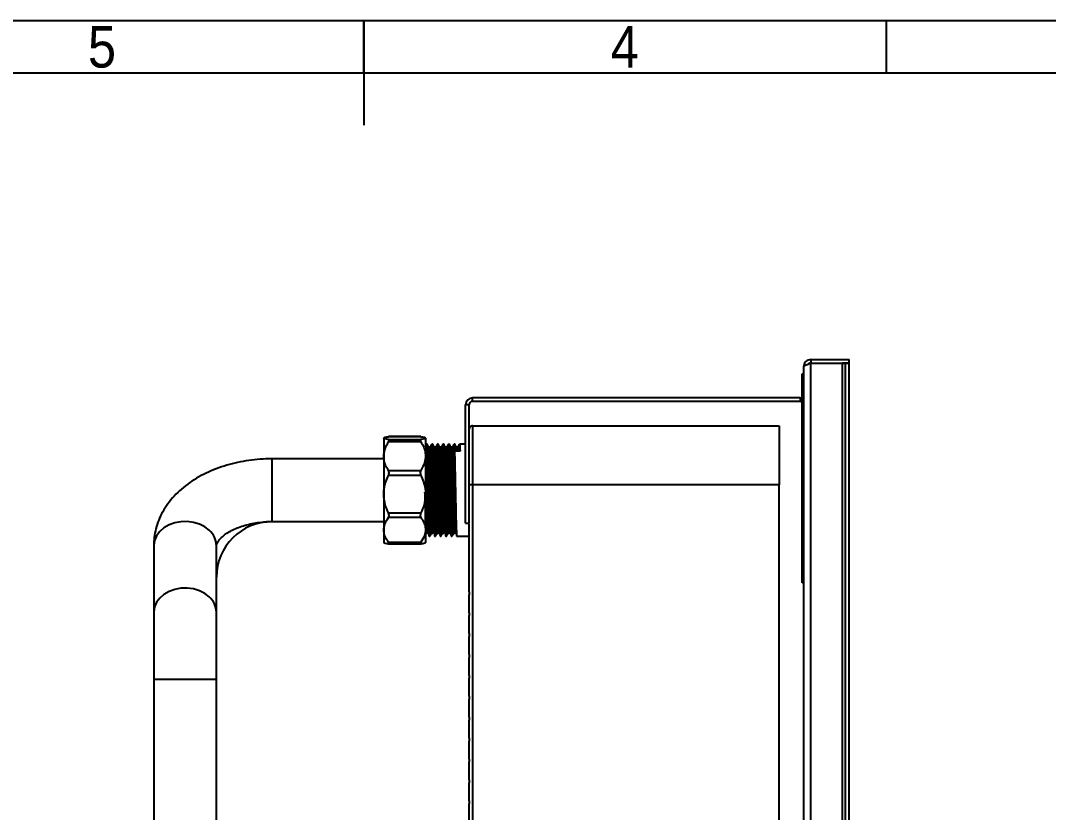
# Model space of a CAD drawing. Extents: x 75 to 2075, y 25 to 1460.
# Drawn here: x 910.8 to 1402.4, y 1081.2 to 1460 of the extents above; entities that cross this region are included whole.
import ezdxf

# ---------------------------------------------------------------- set-up
doc = ezdxf.new("R2010")
doc.units = 0
doc.header["$LTSCALE"] = 5
doc.linetypes.add('SLD-KATı', pattern=[0])
doc.layers.get('0').update_dxf_attribs({"linetype": 'CONTINUOUS'})
doc.styles.add('SLDTEXTSTYLE1', font='GOTHIC.TTF', dxfattribs={"width": 0.913})

msp = doc.modelspace()

# ---------------------------------------------------------------- linework, layer by layer
at = {"color": 7, "linetype": 'SLD-KATı'}
for p, q in [((75, 1460), (2075, 1460)), ((1075, 1460), (1075, 1410)), ((1075, 1435), (1075, 1460)), ((1325, 1435), (1325, 1460)), ((100, 1435), (2050, 1435)), ((1288.705, 1297.813), (1288.705, 1296.146)), ((1288.705, 1297.813), (1307.039, 1297.813)), ((1307.039, 1296.146), (1307.039, 1297.813)), ((1285.372, 567.813), (1285.372, 1294.479)), ((1288.705, 1296.146), (1307.039, 1296.146)), ((1288.705, 566.264), (1288.705, 1296.028)), ((1288.705, 1296.028), (1303.705, 1296.028)), ((1305.372, 1296.028), (1303.705, 1296.028)), ((1303.705, 1296.028), (1303.705, 566.264)), ((1307.039, 1296.028), (1305.372, 1296.028)), ((1305.372, 566.264), (1305.372, 1296.028)), ((1307.039, 566.264), (1307.039, 1296.028)), ((1284.705, 1290.934), (1285.372, 1290.934)), ((1284.705, 1286.934), (1284.705, 1290.934)), ((1285.372, 1286.934), (1284.705, 1286.934)), ((1284.705, 1194.934), (1284.705, 1286.934)), ((1127.039, 1277.813), (1127.039, 1279.479)), ((1283.705, 1279.479), (1127.039, 1279.479)), ((1283.705, 1279.479), (1283.705, 1277.813)), ((1284.705, 1279.461), (1284.672, 1279.461)), ((1284.705, 1279.454), (1284.672, 1279.454)), ((1284.705, 1279.38), (1284.672, 1279.38)), ((1284.705, 1279.373), (1284.672, 1279.373)), ((1284.705, 1278.3), (1284.672, 1278.3)), ((1284.705, 1278.287), (1284.672, 1278.287)), ((1284.705, 1278.286), (1284.672, 1278.286)), ((1284.705, 1278.231), (1284.672, 1278.231)), ((1125.372, 1276.146), (1123.705, 1276.146)), ((1123.705, 1219.479), (1123.705, 1276.146)), ((1125.372, 1219.479), (1125.372, 1276.146)), ((1283.705, 1277.813), (1127.039, 1277.813)), ((1284.672, 1272.694), (1284.705, 1272.694)), ((1284.672, 1272.59), (1284.705, 1272.59)), ((1284.672, 1272.575), (1284.705, 1272.575)), ((1284.672, 1271.62), (1284.705, 1271.62)), ((1284.672, 1271.565), (1284.705, 1271.565)), ((1284.672, 1271.541), (1284.705, 1271.541)), ((1127.039, 1266.146), (1273.705, 1266.146)), ((1273.705, 1266.146), (1273.705, 1237.813)), ((1084.643, 1260.386), (1084.539, 1260.313)), ((1084.539, 1260.24), (1084.539, 1251.592)), ((1102.307, 1260.924), (1086.77, 1260.924)), ((1086.77, 1260.924), (1086.86, 1260.916)), ((1086.77, 1259.556), (1102.307, 1259.556)), ((1102.204, 1260.934), (1086.86, 1260.934)), ((1102.204, 1260.927), (1102.307, 1260.924)), ((1104.539, 1260.24), (1104.539, 1251.592)), ((1102.307, 1258.403), (1086.77, 1258.403)), ((1104.901, 1257.34), (1104.539, 1256.712)), ((1105.241, 1257.346), (1104.911, 1257.346)), ((1106.73, 1255.914), (1106.075, 1255.914)), ((1107.887, 1257.346), (1107.557, 1257.346)), ((1109.376, 1255.914), (1108.721, 1255.914)), ((1110.533, 1257.346), (1110.203, 1257.346)), ((1112.022, 1255.914), (1111.367, 1255.914)), ((1113.179, 1257.346), (1112.849, 1257.346)), ((1114.667, 1255.914), (1114.013, 1255.914)), ((1115.825, 1257.346), (1115.495, 1257.346)), ((1117.313, 1255.914), (1116.659, 1255.914)), ((1118.47, 1257.346), (1118.141, 1257.346)), ((1121.022, 1254.021), (1118.707, 1254.021)), ((1119.959, 1255.914), (1119.304, 1255.914)), ((1123.705, 1257.346), (1120.786, 1257.346)), ((1084.539, 1250.313), (1031.205, 1250.313)), ((1084.539, 1251.592), (1084.539, 1233.408)), ((1104.539, 1251.592), (1104.539, 1233.408)), ((1086.77, 1244.781), (1102.307, 1244.781)), ((1102.307, 1242.356), (1086.77, 1242.356)), ((1273.705, 1237.813), (1127.039, 1237.813)), ((1273.705, 769.479), (1273.705, 1237.813)), ((1084.539, 1233.408), (1084.539, 1216.34)), ((1104.539, 1233.408), (1104.539, 1216.34)), ((1086.77, 1224.459), (1102.307, 1224.459)), ((1031.205, 1220.313), (1084.539, 1220.313)), ((1102.307, 1222.184), (1086.77, 1222.184)), ((1123.705, 1219.479), (1125.372, 1219.479)), ((1125.372, 1186.714), (1125.372, 1219.188)), ((1084.539, 1216.34), (1084.539, 1210.319)), ((1104.539, 1216.34), (1104.539, 1210.319)), ((1104.539, 1214.341), (1104.759, 1214.723)), ((1104.786, 1214.814), (1105.448, 1214.814)), ((1107.432, 1214.814), (1108.094, 1214.814)), ((1110.078, 1214.814), (1110.739, 1214.814)), ((1112.724, 1214.814), (1113.385, 1214.814)), ((1115.37, 1214.814), (1116.031, 1214.814)), ((1118.015, 1214.814), (1118.677, 1214.814)), ((1084.539, 1210.313), (1084.643, 1210.24)), ((1086.77, 1210.496), (1102.307, 1210.496)), ((1086.86, 1209.692), (1102.204, 1209.692)), ((1104.434, 1210.24), (1104.539, 1210.313)), ((1106.234, 1213.279), (1106.565, 1213.279)), ((1108.88, 1213.279), (1109.211, 1213.279)), ((1111.526, 1213.279), (1111.857, 1213.279)), ((1114.171, 1213.279), (1114.502, 1213.279)), ((1116.817, 1213.279), (1117.148, 1213.279)), ((1119.463, 1213.279), (1125.372, 1213.279)), ((974.539, 1208.787), (974.539, 1176.957)), ((1004.539, 1176.957), (1004.539, 1208.787)), ((1284.672, 1200.834), (1284.705, 1200.834)), ((1284.672, 1196.201), (1284.705, 1196.201)), ((1284.672, 1196.167), (1284.705, 1196.167)), ((1284.705, 1194.934), (1285.372, 1194.934)), ((1284.705, 1190.934), (1284.705, 1194.934)), ((1285.372, 1190.934), (1284.705, 1190.934)), ((1125.372, 1186.714), (1125.372, 1185.34)), ((1125.372, 1176.714), (1125.372, 1185.34)), ((974.539, 1176.957), (974.539, 1144.824)), ((1004.539, 1144.824), (1004.539, 1176.957)), ((1125.372, 1176.714), (1125.372, 1175.34)), ((1125.372, 1166.714), (1125.372, 1175.34)), ((1125.372, 1166.714), (1125.372, 1165.34)), ((1125.372, 1156.714), (1125.372, 1165.34)), ((1125.372, 1156.714), (1125.372, 1155.34)), ((1125.372, 1146.714), (1125.372, 1155.34)), ((1125.372, 1146.714), (1125.372, 1145.34)), ((974.539, 1144.824), (974.539, 1065.563)), ((1004.539, 1065.563), (1004.539, 1144.824)), ((1125.372, 1136.714), (1125.372, 1145.34)), ((1125.372, 1136.714), (1125.372, 1135.34)), ((1125.372, 1126.714), (1125.372, 1135.34)), ((1125.372, 1126.714), (1125.372, 1125.34)), ((1125.372, 1116.714), (1125.372, 1125.34)), ((1125.372, 1116.714), (1125.372, 1115.34)), ((1125.372, 1106.714), (1125.372, 1115.34)), ((1125.372, 1106.714), (1125.372, 1105.34)), ((1125.372, 1096.714), (1125.372, 1105.34)), ((1125.372, 1096.714), (1125.372, 1095.34)), ((1125.372, 1086.714), (1125.372, 1095.34)), ((1125.372, 1086.714), (1125.372, 1085.34)), ((1125.372, 1076.714), (1125.372, 1085.34))]:
    msp.add_line(p, q, dxfattribs=at)
at = {"color": 8, "linetype": 'SLD-KATı'}
for p, q in [((1031.205, 1235.313), (1031.205, 1250.313)), ((1031.205, 1220.313), (1031.205, 1235.313)), ((1127.039, 1237.813), (1127.039, 964.452)), ((1001.106, 1144.824), (974.539, 1144.824)), ((1004.539, 1144.824), (1001.106, 1144.824))]:
    msp.add_line(p, q, dxfattribs=at)
at = {"color": 7, "linetype": 'SLD-KATı', "flags": 128}
msp.add_lwpolyline([(1283.705, 1277.813), (1284.356, 1277.877), (1284.739, 1277.977)], dxfattribs=at)
at = {"color": 8, "linetype": 'SLD-KATı', "flags": 128}
for points in [[(1001.106, 1216.152), (998.947, 1217.797), (996.403, 1219.073), (993.578, 1219.928), (990.587, 1220.327), (987.554, 1220.253), (984.601, 1219.711), (981.851, 1218.721), (979.416, 1217.324), (977.395, 1215.578), (975.871, 1213.553), (974.907, 1211.334), (974.541, 1209.011), (974.539, 1208.787)], [(1001.106, 1184.321), (998.947, 1185.966), (996.403, 1187.242), (993.578, 1188.097), (990.587, 1188.496), (987.554, 1188.423), (984.601, 1187.88), (981.851, 1186.89), (979.416, 1185.493), (977.395, 1183.747), (975.871, 1181.723), (974.907, 1179.504), (974.541, 1177.18), (974.539, 1176.957)]]:
    msp.add_lwpolyline(points, dxfattribs=at)
at = {"color": 7, "linetype": 'SLD-KATı'}
for centre, radius, start, end in [((1127.039, 1276.146), 3.333, 90, 180), ((1283.705, 1281.146), 1.667, 270, 306.8699), ((1127.039, 1276.146), 1.667, 90, 180), ((1031.205, 1193.646), 26.667, 90, 180)]:
    msp.add_arc(centre, radius, start, end, dxfattribs=at)
at = {"color": 8, "linetype": 'SLD-KATı'}
for centre, start, end in [((994.51, 1208.595), 1.09626, 48.88119), ((994.51, 1176.765), 1.09611, 48.88104)]:
    msp.add_arc(centre, 10.03, start, end, dxfattribs=at)
at = {"color": 7, "linetype": 'SLD-KATı'}
for points, knots in [([(1288.705, 1297.813), (1288.314, 1297.773), (1287.533, 1297.692), (1286.502, 1297.069), (1285.747, 1296.158), (1285.409, 1295.231), (1285.381, 1294.661), (1285.372, 1294.479)], [0, 0, 0, 0, 0.22391818, 0.44786678, 0.67181949, 0.89577144, 1, 1, 1, 1]), ([(1285.372, 1294.479), (1285.412, 1294.595), (1285.492, 1294.826), (1286.116, 1295.173), (1287.027, 1295.52), (1287.954, 1295.806), (1288.524, 1295.975), (1288.705, 1296.028)], [0, 0, 0, 0, 0.2239167, 0.44786807, 0.67181665, 0.89576738, 1, 1, 1, 1]), ([(1288.705, 1296.146), (1288.456, 1296.12), (1288.033, 1296.076), (1287.717, 1295.799), (1287.587, 1295.686)], [0, 0, 0, 0, 0.59009289, 1, 1, 1, 1]), ([(1127.039, 1266.146), (1126.829, 1266.124), (1126.506, 1266.09), (1126.118, 1265.882), (1125.851, 1265.667), (1125.636, 1265.4), (1125.428, 1265.012), (1125.394, 1264.689), (1125.372, 1264.479)], [0, 0, 0, 0, 0.2394565, 0.3683634, 0.4999978, 0.6316478, 0.7605481, 1, 1, 1, 1]), ([(1127.039, 1266.146), (1127.039, 1266.041), (1127.039, 1265.83), (1127.039, 1264.145), (1127.039, 1261.526), (1127.039, 1257.976), (1127.039, 1253.656), (1127.039, 1248.725), (1127.039, 1243.376), (1127.039, 1239.667), (1127.039, 1237.813)], [0, 0, 0, 0, 0.125, 0.2499997, 0.3749996, 0.4999999, 0.6249995, 0.7499994, 0.8749995, 1, 1, 1, 1]), ([(1084.539, 1260.24), (1084.679, 1260.371), (1084.934, 1260.609), (1086.201, 1260.826), (1086.77, 1260.924)], [0, 0, 0, 0, 0.5510091, 1, 1, 1, 1]), ([(1086.77, 1259.556), (1086.673, 1259.572), (1086.092, 1259.665), (1085.208, 1259.845), (1084.611, 1260.061), (1084.557, 1260.195), (1084.539, 1260.24)], [0, 0, 0, 0, 0.073265, 0.4365433, 0.8088708, 1, 1, 1, 1]), ([(1086.77, 1258.403), (1086.868, 1258.573), (1087.064, 1258.914), (1087.117, 1259.298), (1086.992, 1259.499), (1086.833, 1259.54), (1086.77, 1259.556)], [0, 0, 0, 0, 0.2806896, 0.5628304, 0.8257508, 1, 1, 1, 1]), ([(1102.307, 1259.556), (1102.209, 1259.525), (1102.014, 1259.461), (1101.96, 1259.154), (1102.085, 1258.775), (1102.244, 1258.509), (1102.307, 1258.403)], [0, 0, 0, 0, 0.28069849, 0.56283207, 0.82575893, 1, 1, 1, 1]), ([(1102.307, 1260.924), (1102.876, 1260.826), (1104.143, 1260.609), (1104.398, 1260.371), (1104.539, 1260.24)], [0, 0, 0, 0, 0.4489907, 1, 1, 1, 1]), ([(1104.539, 1260.24), (1104.52, 1260.195), (1104.468, 1260.064), (1103.878, 1259.847), (1102.998, 1259.667), (1102.404, 1259.572), (1102.307, 1259.556)], [0, 0, 0, 0, 0.1911275, 0.553705, 0.9267357, 1, 1, 1, 1]), ([(1084.539, 1251.592), (1084.63, 1252.644), (1084.836, 1255.011), (1086.079, 1257.192), (1086.77, 1258.403)], [0, 0, 0, 0, 0.4446447, 1, 1, 1, 1]), ([(1102.307, 1258.403), (1102.784, 1257.577), (1103.75, 1255.902), (1104.441, 1253.579), (1104.513, 1252.123), (1104.539, 1251.592)], [0, 0, 0, 0, 0.382409, 0.77465028, 1, 1, 1, 1]), ([(1104.911, 1257.203), (1104.94, 1257.162), (1105.008, 1257.068), (1105.121, 1254.928), (1105.237, 1251.299), (1105.351, 1246.393), (1105.474, 1240.653), (1105.587, 1234.491), (1105.703, 1228.392), (1105.826, 1222.838), (1105.937, 1218.217), (1106.056, 1214.991), (1106.158, 1213.336), (1106.215, 1213.449), (1106.234, 1213.486)], [0, 0, 0, 0, 0.068306, 0.1578519, 0.2461326, 0.3341424, 0.4237167, 0.511504, 0.6000297, 0.6895213, 0.7769998, 0.8659479, 0.9552469, 1, 1, 1, 1]), ([(1105.241, 1257.215), (1105.249, 1257.256), (1105.294, 1257.508), (1105.381, 1256.312), (1105.503, 1253.608), (1105.614, 1249.35), (1105.734, 1244.056), (1105.854, 1238.075), (1105.965, 1231.883), (1106.086, 1225.954), (1106.205, 1220.758), (1106.316, 1216.639), (1106.439, 1214.103), (1106.524, 1213.043), (1106.57, 1213.371), (1106.578, 1213.427)], [0, 0, 0, 0, 0.0170194, 0.1048264, 0.1933632, 0.2799007, 0.3680871, 0.4563928, 0.5428918, 0.6313518, 0.7193189, 0.8059759, 0.8946003, 0.9821253, 1, 1, 1, 1]), ([(1106.082, 1255.902), (1105.943, 1256.143), (1105.665, 1256.623), (1105.388, 1257.104), (1105.249, 1257.345)], [0, 0, 0, 0, 0.4999983, 1, 1, 1, 1]), ([(1106.083, 1255.764), (1106.111, 1255.682), (1106.179, 1255.492), (1106.292, 1253.345), (1106.406, 1249.815), (1106.522, 1245.124), (1106.644, 1239.693), (1106.756, 1233.916), (1106.874, 1228.247), (1106.996, 1223.132), (1107.107, 1218.93), (1107.227, 1216.062), (1107.328, 1214.654), (1107.386, 1214.85), (1107.406, 1214.917)], [0, 0, 0, 0, 0.06742841, 0.15698015, 0.24491618, 0.33322453, 0.42273719, 0.51028849, 0.59906031, 0.68842315, 0.77578517, 0.8649145, 0.95401809, 1, 1, 1, 1]), ([(1107.547, 1257.34), (1107.409, 1257.101), (1107.135, 1256.626), (1106.86, 1256.15), (1106.724, 1255.914)], [0, 0, 0, 0, 0.5025508, 1, 1, 1, 1]), ([(1106.73, 1255.837), (1106.764, 1255.749), (1106.835, 1255.56), (1106.954, 1253.352), (1107.067, 1249.813), (1107.183, 1245.124), (1107.306, 1239.693), (1107.417, 1233.916), (1107.536, 1228.247), (1107.658, 1223.131), (1107.768, 1218.934), (1107.889, 1216.045), (1107.999, 1214.581), (1108.066, 1214.841), (1108.094, 1214.953)], [0, 0, 0, 0, 0.0756788, 0.1624856, 0.2477259, 0.3333272, 0.4200959, 0.5049633, 0.5910138, 0.6776364, 0.7623209, 0.848718, 0.9350901, 1, 1, 1, 1]), ([(1107.557, 1257.203), (1107.586, 1257.162), (1107.654, 1257.068), (1107.767, 1254.928), (1107.883, 1251.299), (1107.997, 1246.393), (1108.12, 1240.653), (1108.232, 1234.491), (1108.349, 1228.392), (1108.472, 1222.838), (1108.583, 1218.217), (1108.702, 1214.991), (1108.804, 1213.336), (1108.861, 1213.449), (1108.88, 1213.486)], [0, 0, 0, 0, 0.068306, 0.1578519, 0.2461326, 0.3341424, 0.4237167, 0.511504, 0.6000297, 0.6895213, 0.7769998, 0.8659479, 0.9552469, 1, 1, 1, 1]), ([(1107.887, 1257.215), (1107.895, 1257.256), (1107.94, 1257.508), (1108.027, 1256.312), (1108.149, 1253.608), (1108.259, 1249.35), (1108.379, 1244.056), (1108.5, 1238.075), (1108.61, 1231.883), (1108.732, 1225.954), (1108.851, 1220.758), (1108.962, 1216.639), (1109.085, 1214.102), (1109.17, 1213.042), (1109.217, 1213.374), (1109.225, 1213.432)], [0, 0, 0, 0, 0.0170087, 0.1047603, 0.1932413, 0.2797243, 0.3678551, 0.456105, 0.5425496, 0.6309538, 0.7188654, 0.8054678, 0.8940363, 0.9815062, 1, 1, 1, 1]), ([(1108.728, 1255.902), (1108.589, 1256.142), (1108.312, 1256.623), (1108.034, 1257.103), (1107.895, 1257.344)], [0, 0, 0, 0, 0.500012, 1, 1, 1, 1]), ([(1108.728, 1255.787), (1108.735, 1255.812), (1108.78, 1255.974), (1108.867, 1254.73), (1108.988, 1252.049), (1109.099, 1247.942), (1109.22, 1242.905), (1109.339, 1237.269), (1109.45, 1231.485), (1109.572, 1225.996), (1109.689, 1221.235), (1109.802, 1217.51), (1109.925, 1215.319), (1110.005, 1214.442), (1110.048, 1214.768), (1110.052, 1214.801)], [0, 0, 0, 0, 0.0156504, 0.104587, 0.1938851, 0.2812463, 0.3705012, 0.4594998, 0.5469428, 0.6364064, 0.724999, 0.8127208, 0.9022843, 0.9903685, 1, 1, 1, 1]), ([(1110.193, 1257.34), (1110.055, 1257.101), (1109.78, 1256.626), (1109.506, 1256.15), (1109.369, 1255.914)], [0, 0, 0, 0, 0.5025508, 1, 1, 1, 1]), ([(1109.375, 1255.749), (1109.387, 1255.796), (1109.436, 1255.999), (1109.528, 1254.747), (1109.65, 1252.045), (1109.76, 1247.943), (1109.881, 1242.905), (1110.001, 1237.269), (1110.111, 1231.485), (1110.234, 1225.996), (1110.351, 1221.232), (1110.463, 1217.519), (1110.586, 1215.286), (1110.675, 1214.435), (1110.727, 1214.877), (1110.74, 1214.99)], [0, 0, 0, 0, 0.0259449, 0.1121551, 0.1987159, 0.2833991, 0.369918, 0.4561878, 0.5409503, 0.6276722, 0.713549, 0.7985816, 0.8853997, 0.9707835, 1, 1, 1, 1]), ([(1110.203, 1257.203), (1110.232, 1257.162), (1110.299, 1257.068), (1110.413, 1254.928), (1110.529, 1251.299), (1110.643, 1246.393), (1110.766, 1240.653), (1110.878, 1234.491), (1110.995, 1228.392), (1111.118, 1222.838), (1111.228, 1218.217), (1111.348, 1214.991), (1111.45, 1213.336), (1111.507, 1213.449), (1111.526, 1213.486)], [0, 0, 0, 0, 0.068306, 0.1578519, 0.2461326, 0.3341424, 0.4237167, 0.511504, 0.6000297, 0.6895213, 0.7769998, 0.8659479, 0.9552469, 1, 1, 1, 1]), ([(1110.533, 1257.215), (1110.54, 1257.256), (1110.586, 1257.508), (1110.672, 1256.312), (1110.795, 1253.608), (1110.905, 1249.35), (1111.025, 1244.056), (1111.146, 1238.075), (1111.256, 1231.883), (1111.378, 1225.954), (1111.497, 1220.758), (1111.608, 1216.639), (1111.731, 1214.102), (1111.816, 1213.043), (1111.862, 1213.372), (1111.87, 1213.428)], [0, 0, 0, 0, 0.0170178, 0.1048166, 0.1933452, 0.2798746, 0.3680527, 0.4563501, 0.5428411, 0.6312928, 0.7192517, 0.8059006, 0.8945167, 0.9820336, 1, 1, 1, 1]), ([(1111.375, 1255.9), (1111.236, 1256.141), (1110.958, 1256.621), (1110.681, 1257.102), (1110.542, 1257.342)], [0, 0, 0, 0, 0.499988, 1, 1, 1, 1]), ([(1111.375, 1255.714), (1111.398, 1255.692), (1111.458, 1255.632), (1111.565, 1253.772), (1111.681, 1250.457), (1111.794, 1245.914), (1111.917, 1240.578), (1112.031, 1234.825), (1112.147, 1229.109), (1112.269, 1223.882), (1112.381, 1219.514), (1112.499, 1216.415), (1112.608, 1214.752), (1112.672, 1214.851), (1112.697, 1214.891)], [0, 0, 0, 0, 0.0524894, 0.1420634, 0.2305368, 0.3184712, 0.4081037, 0.4960622, 0.5845092, 0.6740896, 0.7616855, 0.8505839, 0.9400009, 1, 1, 1, 1]), ([(1112.839, 1257.34), (1112.701, 1257.101), (1112.426, 1256.626), (1112.152, 1256.15), (1112.015, 1255.914)], [0, 0, 0, 0, 0.5025518, 1, 1, 1, 1]), ([(1112.022, 1255.762), (1112.049, 1255.742), (1112.114, 1255.695), (1112.226, 1253.781), (1112.342, 1250.455), (1112.456, 1245.915), (1112.579, 1240.578), (1112.692, 1234.825), (1112.808, 1229.11), (1112.931, 1223.881), (1113.042, 1219.517), (1113.161, 1216.401), (1113.279, 1214.658), (1113.351, 1214.8), (1113.385, 1214.868)], [0, 0, 0, 0, 0.0621581, 0.1489112, 0.2345984, 0.3197633, 0.406573, 0.4917613, 0.5774227, 0.6641812, 0.7490189, 0.8351175, 0.9217183, 1, 1, 1, 1]), ([(1112.849, 1257.203), (1112.878, 1257.162), (1112.945, 1257.068), (1113.059, 1254.928), (1113.174, 1251.299), (1113.288, 1246.393), (1113.411, 1240.653), (1113.524, 1234.491), (1113.641, 1228.392), (1113.763, 1222.838), (1113.874, 1218.217), (1113.994, 1214.991), (1114.095, 1213.336), (1114.152, 1213.449), (1114.171, 1213.486)], [0, 0, 0, 0, 0.068306, 0.1578519, 0.2461326, 0.3341424, 0.4237167, 0.511504, 0.6000297, 0.6895213, 0.7769998, 0.8659479, 0.9552469, 1, 1, 1, 1]), ([(1113.179, 1257.215), (1113.186, 1257.256), (1113.232, 1257.508), (1113.318, 1256.312), (1113.44, 1253.608), (1113.551, 1249.35), (1113.671, 1244.056), (1113.792, 1238.075), (1113.902, 1231.883), (1114.024, 1225.954), (1114.142, 1220.758), (1114.254, 1216.639), (1114.376, 1214.103), (1114.462, 1213.043), (1114.508, 1213.371), (1114.515, 1213.425)], [0, 0, 0, 0, 0.0170232, 0.1048497, 0.1934061, 0.2799628, 0.3681687, 0.4564939, 0.5430122, 0.6314917, 0.7194783, 0.8061546, 0.8947986, 0.982343, 1, 1, 1, 1]), ([(1114.019, 1255.903), (1113.88, 1256.143), (1113.603, 1256.624), (1113.325, 1257.104), (1113.186, 1257.345)], [0, 0, 0, 0, 0.4999853, 1, 1, 1, 1]), ([(1114.019, 1255.882), (1114.02, 1255.887), (1114.06, 1256.082), (1114.139, 1255.007), (1114.262, 1252.587), (1114.372, 1248.653), (1114.492, 1243.746), (1114.613, 1238.174), (1114.723, 1232.384), (1114.845, 1226.818), (1114.964, 1221.918), (1115.075, 1218.01), (1115.197, 1215.559), (1115.285, 1214.513), (1115.333, 1214.811), (1115.343, 1214.871)], [0, 0, 0, 0, 0.0023711, 0.0909699, 0.1804732, 0.2679564, 0.3569671, 0.446267, 0.5336579, 0.6229738, 0.7119609, 0.7994568, 0.88897, 0.9775382, 1, 1, 1, 1]), ([(1115.485, 1257.34), (1115.347, 1257.101), (1115.072, 1256.626), (1114.798, 1256.15), (1114.661, 1255.914)], [0, 0, 0, 0, 0.5025499, 1, 1, 1, 1]), ([(1114.667, 1255.815), (1114.673, 1255.847), (1114.717, 1256.093), (1114.801, 1255.029), (1114.923, 1252.581), (1115.034, 1248.654), (1115.153, 1243.745), (1115.274, 1238.174), (1115.385, 1232.384), (1115.506, 1226.819), (1115.625, 1221.916), (1115.736, 1218.017), (1115.859, 1215.533), (1115.956, 1214.48), (1116.013, 1214.877), (1116.032, 1215.008)], [0, 0, 0, 0, 0.0126819, 0.098532, 0.1852582, 0.2700271, 0.356276, 0.4428045, 0.5274839, 0.6140293, 0.7002554, 0.7850366, 0.8717721, 0.9575922, 1, 1, 1, 1]), ([(1115.495, 1257.203), (1115.524, 1257.162), (1115.591, 1257.068), (1115.705, 1254.928), (1115.82, 1251.299), (1115.934, 1246.393), (1116.057, 1240.653), (1116.17, 1234.491), (1116.287, 1228.392), (1116.409, 1222.838), (1116.52, 1218.217), (1116.639, 1214.991), (1116.741, 1213.336), (1116.798, 1213.449), (1116.817, 1213.486)], [0, 0, 0, 0, 0.068306, 0.1578519, 0.2461326, 0.3341424, 0.4237167, 0.511504, 0.6000297, 0.6895213, 0.7769998, 0.8659479, 0.9552469, 1, 1, 1, 1]), ([(1115.825, 1257.215), (1115.832, 1257.256), (1115.878, 1257.508), (1115.964, 1256.312), (1116.086, 1253.608), (1116.197, 1249.35), (1116.317, 1244.056), (1116.438, 1238.075), (1116.548, 1231.883), (1116.67, 1225.954), (1116.788, 1220.758), (1116.9, 1216.639), (1117.022, 1214.103), (1117.108, 1213.043), (1117.154, 1213.372), (1117.162, 1213.428)], [0, 0, 0, 0, 0.0170185, 0.1048209, 0.193353, 0.2798859, 0.3680676, 0.4563686, 0.5428631, 0.6313184, 0.7192808, 0.8059333, 0.8945529, 0.9820733, 1, 1, 1, 1]), ([(1116.665, 1255.902), (1116.527, 1256.142), (1116.249, 1256.623), (1115.971, 1257.104), (1115.833, 1257.344)], [0, 0, 0, 0, 0.4999877, 1, 1, 1, 1]), ([(1116.666, 1255.71), (1116.683, 1255.725), (1116.737, 1255.771), (1116.837, 1254.163), (1116.956, 1251.073), (1117.067, 1246.685), (1117.19, 1241.452), (1117.306, 1235.733), (1117.419, 1229.982), (1117.542, 1224.652), (1117.655, 1220.126), (1117.772, 1216.806), (1117.888, 1214.862), (1117.957, 1214.837), (1117.989, 1214.826)], [0, 0, 0, 0, 0.0392639, 0.1286285, 0.2174339, 0.3049833, 0.3945031, 0.4828513, 0.5707754, 0.6603406, 0.7481805, 0.8366209, 0.9261205, 1, 1, 1, 1]), ([(1118.13, 1257.34), (1117.992, 1257.101), (1117.718, 1256.626), (1117.443, 1256.15), (1117.307, 1255.914)], [0, 0, 0, 0, 0.5025508, 1, 1, 1, 1]), ([(1117.313, 1255.725), (1117.335, 1255.749), (1117.394, 1255.818), (1117.499, 1254.174), (1117.617, 1251.07), (1117.728, 1246.686), (1117.851, 1241.452), (1117.967, 1235.732), (1118.081, 1229.983), (1118.204, 1224.648), (1118.317, 1220.141), (1118.433, 1216.75), (1118.556, 1214.966), (1118.632, 1214.381), (1118.674, 1214.837), (1118.677, 1214.871)], [0, 0, 0, 0, 0.04866088, 0.13528447, 0.2213658, 0.30622963, 0.39300349, 0.47864169, 0.56386807, 0.65068654, 0.73583199, 0.82155955, 0.90831378, 0.99313104, 1, 1, 1, 1]), ([(1118.141, 1257.203), (1118.17, 1257.162), (1118.237, 1257.068), (1118.351, 1254.928), (1118.466, 1251.299), (1118.58, 1246.393), (1118.703, 1240.653), (1118.816, 1234.491), (1118.933, 1228.392), (1119.055, 1222.838), (1119.166, 1218.217), (1119.285, 1214.991), (1119.387, 1213.336), (1119.444, 1213.449), (1119.463, 1213.486)], [0, 0, 0, 0, 0.068306, 0.1578519, 0.2461326, 0.3341424, 0.4237167, 0.511504, 0.6000297, 0.6895213, 0.7769998, 0.8659479, 0.9552469, 1, 1, 1, 1]), ([(1118.47, 1257.215), (1118.478, 1257.255), (1118.524, 1257.505), (1118.602, 1256.473), (1118.675, 1254.777), (1118.707, 1254.021)], [0, 0, 0, 0, 0.09702724, 0.59761256, 1, 1, 1, 1]), ([(1119.312, 1255.901), (1119.173, 1256.141), (1118.896, 1256.622), (1118.618, 1257.103), (1118.479, 1257.343)], [0, 0, 0, 0, 0.4999866, 1, 1, 1, 1]), ([(1119.312, 1255.811), (1119.345, 1255.728), (1119.397, 1255.598), (1119.451, 1254.438), (1119.47, 1254.021)], [0, 0, 0, 0, 0.6405497, 1, 1, 1, 1]), ([(1120.776, 1257.34), (1120.638, 1257.101), (1120.364, 1256.626), (1120.089, 1256.15), (1119.953, 1255.914)], [0, 0, 0, 0, 0.5025518, 1, 1, 1, 1]), ([(1119.959, 1255.911), (1119.997, 1255.823), (1120.053, 1255.692), (1120.112, 1254.434), (1120.132, 1254.021)], [0, 0, 0, 0, 0.6715349, 1, 1, 1, 1]), ([(1120.786, 1257.203), (1120.815, 1257.162), (1120.883, 1257.068), (1120.965, 1255.527), (1121.013, 1254.248), (1121.022, 1254.021)], [0, 0, 0, 0, 0.38532947, 0.89047832, 1, 1, 1, 1]), ([(1031.205, 1250.313), (1030.197, 1250.301), (1027.357, 1250.269), (1022.697, 1249.92), (1017.284, 1249.155), (1011.982, 1248.008), (1006.834, 1246.489), (1001.885, 1244.596), (997.182, 1242.333), (992.78, 1239.705), (988.737, 1236.727), (985.115, 1233.428), (981.97, 1229.847), (979.349, 1226.036), (977.281, 1222.052), (975.778, 1217.957), (974.865, 1213.893), (974.561, 1210.823), (974.543, 1209.158), (974.539, 1208.787)], [0, 0, 0, 0, 0.0353984, 0.0997179, 0.1641864, 0.2288673, 0.2938313, 0.3591247, 0.4247447, 0.4906093, 0.5564269, 0.6218298, 0.6863747, 0.7496564, 0.8114299, 0.8716664, 0.9305331, 0.9845546, 1, 1, 1, 1]), ([(1086.77, 1244.781), (1086.293, 1245.608), (1085.328, 1247.282), (1084.636, 1249.605), (1084.565, 1251.061), (1084.539, 1251.592)], [0, 0, 0, 0, 0.3824108, 0.7746541, 1, 1, 1, 1]), ([(1104.539, 1251.592), (1104.447, 1250.54), (1104.241, 1248.174), (1102.998, 1245.992), (1102.307, 1244.781)], [0, 0, 0, 0, 0.4446428, 1, 1, 1, 1]), ([(1086.77, 1242.356), (1086.868, 1242.593), (1087.064, 1243.066), (1087.117, 1243.805), (1086.992, 1244.385), (1086.833, 1244.668), (1086.77, 1244.781)], [0, 0, 0, 0, 0.2806871, 0.5628347, 0.8257457, 1, 1, 1, 1]), ([(1102.307, 1244.781), (1102.209, 1244.593), (1102.014, 1244.217), (1101.96, 1243.504), (1102.085, 1242.863), (1102.244, 1242.501), (1102.307, 1242.356)], [0, 0, 0, 0, 0.2807011, 0.5628318, 0.8257472, 1, 1, 1, 1]), ([(1104.539, 1244.919), (1104.562, 1243.946), (1104.625, 1241.305), (1104.726, 1236.34), (1104.838, 1230.599), (1104.961, 1225.191), (1105.076, 1220.578), (1105.191, 1217.053), (1105.314, 1215.081), (1105.395, 1214.4), (1105.441, 1214.86), (1105.448, 1214.933)], [0, 0, 0, 0, 0.0751134, 0.2040365, 0.3315532, 0.4618022, 0.5900015, 0.7181735, 0.8484254, 0.9759599, 1, 1, 1, 1]), ([(1084.539, 1233.408), (1084.557, 1234), (1084.61, 1235.716), (1085.199, 1238.547), (1086.079, 1240.902), (1086.673, 1242.151), (1086.77, 1242.356)], [0, 0, 0, 0, 0.191126, 0.5537024, 0.926737, 1, 1, 1, 1]), ([(1102.307, 1242.356), (1102.404, 1242.151), (1102.985, 1240.929), (1103.869, 1238.576), (1104.467, 1235.746), (1104.52, 1234), (1104.539, 1233.408)], [0, 0, 0, 0, 0.0732637, 0.436546, 0.8088722, 1, 1, 1, 1]), ([(1104.103, 1234.428), (1104.127, 1233.173), (1104.19, 1229.984), (1104.3, 1225.198), (1104.415, 1220.565), (1104.529, 1217.098), (1104.65, 1214.948), (1104.724, 1214.822), (1104.759, 1214.761)], [0, 0, 0, 0, 0.1170201, 0.2973161, 0.4747752, 0.6521963, 0.8324964, 1, 1, 1, 1]), ([(1127.039, 1237.813), (1126.829, 1237.813), (1126.506, 1237.813), (1126.118, 1237.813), (1125.851, 1237.813), (1125.636, 1237.813), (1125.428, 1237.813), (1125.394, 1237.813), (1125.372, 1237.813)], [0, 0, 0, 0, 0.2394572, 0.3683627, 0.500001, 0.6316407, 0.7605419, 1, 1, 1, 1]), ([(1086.77, 1224.459), (1086.201, 1225.738), (1084.934, 1228.584), (1084.679, 1231.694), (1084.539, 1233.408)], [0, 0, 0, 0, 0.44898895, 1, 1, 1, 1]), ([(1104.539, 1233.408), (1104.398, 1231.694), (1104.143, 1228.584), (1102.876, 1225.738), (1102.307, 1224.459)], [0, 0, 0, 0, 0.5510112, 1, 1, 1, 1]), ([(1086.77, 1222.184), (1086.868, 1222.348), (1087.064, 1222.676), (1087.117, 1223.338), (1086.992, 1223.956), (1086.833, 1224.316), (1086.77, 1224.459)], [0, 0, 0, 0, 0.2806905, 0.5628357, 0.8257458, 1, 1, 1, 1]), ([(1102.307, 1224.459), (1102.209, 1224.225), (1102.014, 1223.756), (1101.96, 1223.055), (1102.085, 1222.527), (1102.244, 1222.282), (1102.307, 1222.184)], [0, 0, 0, 0, 0.2806933, 0.5628329, 0.8257524, 1, 1, 1, 1]), ([(1004.539, 1208.787), (1004.54, 1208.846), (1004.546, 1209.044), (1004.617, 1209.432), (1004.916, 1210.182), (1005.534, 1211.178), (1006.564, 1212.384), (1008.075, 1213.727), (1010.014, 1215.077), (1012.367, 1216.375), (1015.105, 1217.563), (1018.184, 1218.589), (1021.546, 1219.41), (1025.124, 1219.987), (1028.379, 1220.273), (1030.418, 1220.302), (1031.205, 1220.313)], [0, 0, 0, 0, 0.0383864, 0.1304808, 0.2105679, 0.2839484, 0.3613731, 0.4350694, 0.5076164, 0.5801873, 0.6532222, 0.726993, 0.8015299, 0.8767308, 0.9524226, 1, 1, 1, 1]), ([(1084.539, 1216.34), (1084.63, 1217.242), (1084.836, 1219.273), (1086.079, 1221.144), (1086.77, 1222.184)], [0, 0, 0, 0, 0.444645, 1, 1, 1, 1]), ([(1102.307, 1222.184), (1102.784, 1221.474), (1103.75, 1220.038), (1104.441, 1218.044), (1104.513, 1216.795), (1104.539, 1216.34)], [0, 0, 0, 0, 0.3824122, 0.7746542, 1, 1, 1, 1]), ([(1086.77, 1210.496), (1086.293, 1211.205), (1085.328, 1212.642), (1084.636, 1214.635), (1084.565, 1215.884), (1084.539, 1216.34)], [0, 0, 0, 0, 0.3824125, 0.7746526, 1, 1, 1, 1]), ([(1104.539, 1216.34), (1104.447, 1215.437), (1104.241, 1213.406), (1102.998, 1211.535), (1102.307, 1210.496)], [0, 0, 0, 0, 0.4446441, 1, 1, 1, 1]), ([(1106.572, 1213.281), (1106.711, 1213.522), (1106.989, 1214.002), (1107.266, 1214.483), (1107.405, 1214.723)], [0, 0, 0, 0, 0.5000122, 1, 1, 1, 1]), ([(1109.219, 1213.283), (1109.358, 1213.523), (1109.635, 1214.004), (1109.913, 1214.485), (1110.052, 1214.725)], [0, 0, 0, 0, 0.5000124, 1, 1, 1, 1]), ([(1111.864, 1213.282), (1112.003, 1213.522), (1112.28, 1214.003), (1112.558, 1214.483), (1112.697, 1214.724)], [0, 0, 0, 0, 0.4999988, 1, 1, 1, 1]), ([(1114.509, 1213.281), (1114.648, 1213.521), (1114.926, 1214.002), (1115.203, 1214.483), (1115.342, 1214.723)], [0, 0, 0, 0, 0.5000257, 1, 1, 1, 1]), ([(1117.156, 1213.282), (1117.294, 1213.522), (1117.572, 1214.003), (1117.85, 1214.483), (1117.988, 1214.724)], [0, 0, 0, 0, 0.4999991, 1, 1, 1, 1]), ([(1084.539, 1210.385), (1084.557, 1210.34), (1084.61, 1210.209), (1085.199, 1209.993), (1086.079, 1209.813), (1086.673, 1209.717), (1086.77, 1209.702)], [0, 0, 0, 0, 0.1911276, 0.5537055, 0.9267356, 1, 1, 1, 1]), ([(1086.77, 1209.702), (1086.868, 1209.697), (1087.064, 1209.689), (1087.117, 1209.886), (1086.992, 1210.18), (1086.833, 1210.406), (1086.77, 1210.496)], [0, 0, 0, 0, 0.2806973, 0.5628341, 0.8257483, 1, 1, 1, 1]), ([(1102.307, 1210.496), (1102.209, 1210.352), (1102.014, 1210.065), (1101.96, 1209.787), (1102.085, 1209.682), (1102.244, 1209.696), (1102.307, 1209.702)], [0, 0, 0, 0, 0.2806906, 0.5628296, 0.8257464, 1, 1, 1, 1]), ([(1102.307, 1209.702), (1102.404, 1209.717), (1102.985, 1209.811), (1103.869, 1209.99), (1104.467, 1210.207), (1104.52, 1210.34), (1104.539, 1210.385)], [0, 0, 0, 0, 0.0732651, 0.4365426, 0.8088706, 1, 1, 1, 1])]:
    msp.add_open_spline(points, degree=3, knots=knots, dxfattribs=at)

# ---------------------------------------------------------------- texts
at = {"color": 7, "linetype": 'CONTINUOUS', "char_height": 19.844, "attachment_point": 2, "style": 'SLDTEXTSTYLE1'}
for s, insert in [('5', (949.8, 1457.346)), ('4', (1199.8, 1457.346))]:
    msp.add_mtext(s, dxfattribs=dict(at, insert=insert))

doc.saveas('drawing.dxf')
